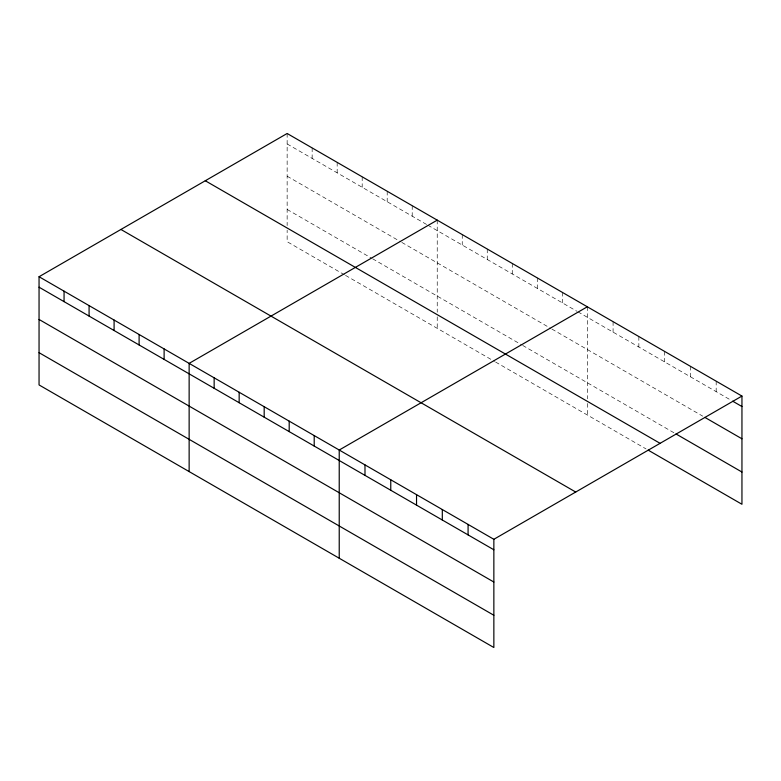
<?xml version="1.0" encoding="UTF-8"?>
<svg xmlns="http://www.w3.org/2000/svg" width="781" height="781" viewBox="0 0 781 781"><rect width="100%" height="100%" fill="white"/><g stroke="black" fill="none" stroke-linecap="round" stroke-linejoin="round"><path stroke-width="0.59" stroke-dasharray="3.9 2.93" d="M287.144 143.958L426.807 224.596M427.851 225.192L576.895 311.248M577.93 311.844L731.641 400.585M287.144 176.213L400.751 241.798M401.795 242.403L550.839 328.45M551.874 329.055L702.773 416.175M287.144 209.445L371.571 258.189M372.605 258.784L521.649 344.831M522.694 345.436L674.94 433.338M344.47 274.795L287.144 241.7L287.144 230.18M345.514 275.39L494.558 361.447M495.593 362.042L646.072 448.929M716.177 381.187L716.177 391.662M690.404 366.309L690.404 376.784M664.631 351.43L664.631 361.896M638.858 336.552L638.858 347.018M613.085 321.674L613.085 332.14M587.312 306.787L587.312 398.876M587.312 403.484L587.312 415.004M562.3 292.348L562.3 302.823M537.289 277.909L537.289 288.374M512.268 263.47L512.268 273.936M487.256 249.022L487.256 259.497M462.245 234.583L462.245 245.049M437.233 220.144L437.233 312.224M437.233 316.832L437.233 328.352M412.212 205.696L412.212 216.171M387.2 191.257L387.2 201.723M362.189 176.818L362.189 187.284M337.167 162.37L337.167 172.845M312.156 147.931L312.156 158.397M287.144 133.492L287.144 225.572"/><path stroke-width="1.17" d="M39.05 276.728L493.856 539.3L493.856 647.508L39.05 384.935L39.05 276.728L287.144 133.492L741.95 396.065L741.95 504.272L648.142 450.12M437.233 220.144L189.139 363.37L189.139 471.587M587.312 306.787L339.227 450.022L339.227 558.239M493.856 539.3L741.95 396.065M732.676 401.18L741.95 406.54M704.833 417.366L741.95 438.795M675.975 433.933L741.95 472.027M205.276 180.753L660.082 443.335M120.918 229.458L575.724 492.04M39.05 287.193L493.856 549.775M39.05 319.449L493.856 582.03M39.05 352.68L493.856 615.262M468.083 524.422L468.083 534.897M442.31 509.544L442.31 520.019M416.537 494.666L416.537 505.131M390.764 479.788L390.764 490.253M364.991 464.91L364.991 475.375M314.206 435.583L314.206 446.058M289.195 421.144L289.195 431.61M264.183 406.696L264.183 417.171M239.162 392.257L239.162 402.732M214.15 377.819L214.15 388.284M164.117 348.931L164.117 359.406M139.106 334.493L139.106 344.958M114.094 320.054L114.094 330.519M89.083 305.605L89.083 316.08M64.062 291.167L64.062 301.632"/></g></svg>
